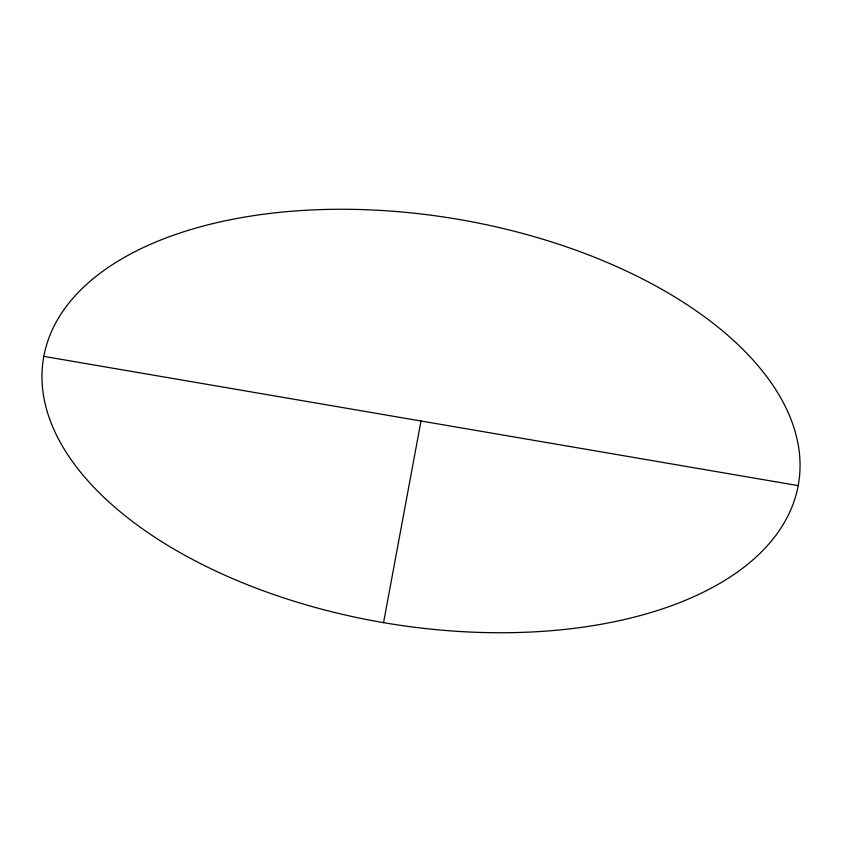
<?xml version="1.0" encoding="UTF-8"?>
<svg xmlns="http://www.w3.org/2000/svg" width="842" height="842" viewBox="0 0 842 842"><rect width="100%" height="100%" fill="white"/><g stroke="black" fill="none" stroke-linecap="round" stroke-linejoin="round"><path stroke-width="1.26" d="M383.552 622.638L421 421M43.805 356.377L798.195 485.623A382.7 205.059 9.4 0 0 264.83 214.068A382.7 205.059 9.4 0 0 199.975 563.319A382.7 205.059 9.4 0 0 798.195 485.623"/></g></svg>
